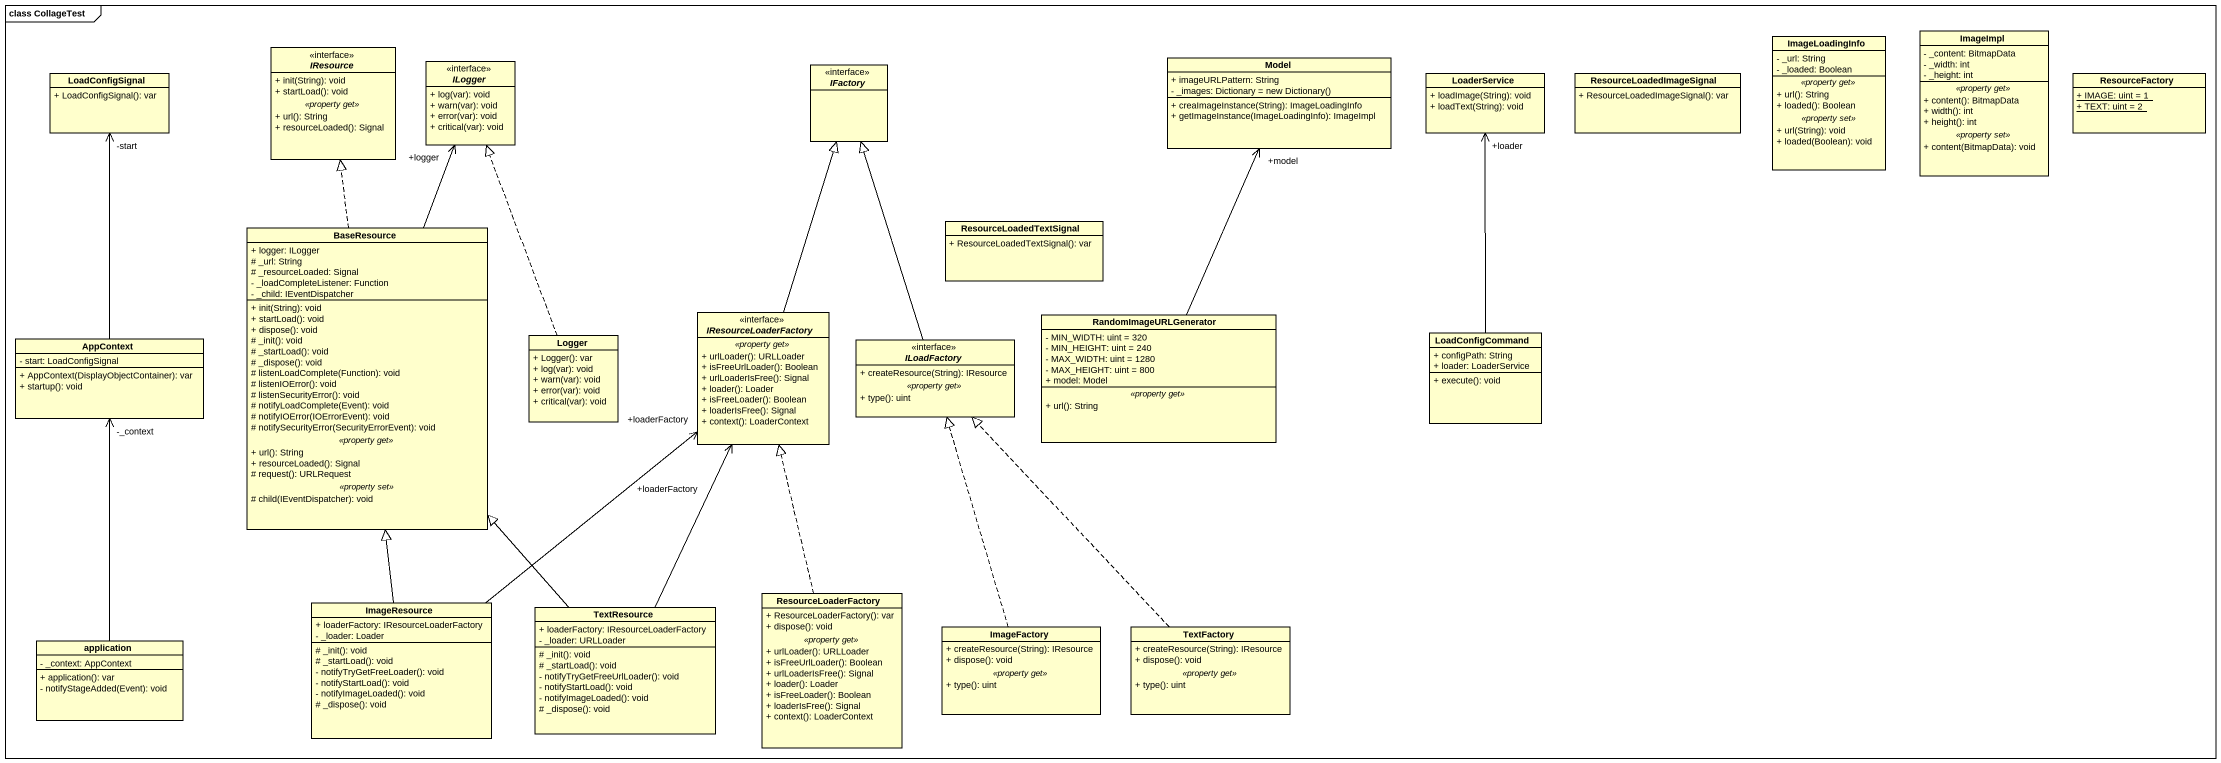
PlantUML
@startuml
mainframe class CollageTest
hide circle
hide empty members
skinparam classAttributeIconSize 0
interface IResource {
  + init(String): void
  + startLoad(): void
  .. <<property get>> ..
  + url(): String
  + resourceLoaded(): Signal
}
interface ILogger {
  + log(var): void
  + warn(var): void
  + error(var): void
  + critical(var): void
}
class Model {
  + imageURLPattern: String
  {field} - _images: Dictionary = new Dictionary()
  + creaImageInstance(String): ImageLoadingInfo
  + getImageInstance(ImageLoadingInfo): ImageImpl
}
class ImageLoadingInfo {
  - _url: String
  - _loaded: Boolean
  .. <<property get>> ..
  + url(): String
  + loaded(): Boolean
  .. <<property set>> ..
  + url(String): void
  + loaded(Boolean): void
}
class ImageImpl {
  - _content: BitmapData
  - _width: int
  - _height: int
  .. <<property get>> ..
  + content(): BitmapData
  + width(): int
  + height(): int
  .. <<property set>> ..
  + content(BitmapData): void
}
class LoadConfigSignal {
  + LoadConfigSignal(): var
}
interface IFactory
class LoaderService {
  + loadImage(String): void
  + loadText(String): void
}
class ResourceLoadedImageSignal {
  + ResourceLoadedImageSignal(): var
}
class ResourceFactory {
  {static} + IMAGE: uint = 1
  {static} + TEXT: uint = 2
}
class BaseResource {
  + logger: ILogger
  # _url: String
  # _resourceLoaded: Signal
  - _loadCompleteListener: Function
  - _child: IEventDispatcher
  --
  + init(String): void
  + startLoad(): void
  + dispose(): void
  # _init(): void
  # _startLoad(): void
  # _dispose(): void
  # listenLoadComplete(Function): void
  # listenIOError(): void
  # listenSecurityError(): void
  # notifyLoadComplete(Event): void
  # notifyIOError(IOErrorEvent): void
  # notifySecurityError(SecurityErrorEvent): void
  .. <<property get>> ..
  + url(): String
  + resourceLoaded(): Signal
  # request(): URLRequest
  .. <<property set>> ..
  # child(IEventDispatcher): void
}
class ResourceLoadedTextSignal {
  + ResourceLoadedTextSignal(): var
}
interface IResourceLoaderFactory {
  .. <<property get>> ..
  + urlLoader(): URLLoader
  + isFreeUrlLoader(): Boolean
  + urlLoaderIsFree(): Signal
  + loader(): Loader
  + isFreeLoader(): Boolean
  + loaderIsFree(): Signal
  + context(): LoaderContext
}
class RandomImageURLGenerator {
  - MIN_WIDTH: uint = 320
  - MIN_HEIGHT: uint = 240
  - MAX_WIDTH: uint = 1280
  - MAX_HEIGHT: uint = 800
  + model: Model
  .. <<property get>> ..
  + url(): String
}
class LoadConfigCommand {
  + configPath: String
  + loader: LoaderService
  + execute(): void
}
class AppContext {
  - start: LoadConfigSignal
  + AppContext(DisplayObjectContainer): var
  + startup(): void
}
class Logger {
  + Logger(): var
  + log(var): void
  + warn(var): void
  + error(var): void
  + critical(var): void
}
interface ILoadFactory {
  + createResource(String): IResource
  .. <<property get>> ..
  + type(): uint
}
class ImageResource {
  + loaderFactory: IResourceLoaderFactory
  - _loader: Loader
  # _init(): void
  # _startLoad(): void
  - notifyTryGetFreeLoader(): void
  - notifyStartLoad(): void
  - notifyImageLoaded(): void
  # _dispose(): void
}
class ResourceLoaderFactory {
  + ResourceLoaderFactory(): var
  + dispose(): void
  .. <<property get>> ..
  + urlLoader(): URLLoader
  + isFreeUrlLoader(): Boolean
  + urlLoaderIsFree(): Signal
  + loader(): Loader
  + isFreeLoader(): Boolean
  + loaderIsFree(): Signal
  + context(): LoaderContext
}
class application {
  - _context: AppContext
  + application(): var
  - notifyStageAdded(Event): void
}
class TextResource {
  + loaderFactory: IResourceLoaderFactory
  - _loader: URLLoader
  # _init(): void
  # _startLoad(): void
  - notifyTryGetFreeUrlLoader(): void
  - notifyStartLoad(): void
  - notifyImageLoaded(): void
  # _dispose(): void
}
class ImageFactory {
  + createResource(String): IResource
  + dispose(): void
  .. <<property get>> ..
  + type(): uint
}
class TextFactory {
  + createResource(String): IResource
  + dispose(): void
  .. <<property get>> ..
  + type(): uint
}
BaseResource .up.|> IResource
BaseResource -up-> "+logger" ILogger
IResourceLoaderFactory -up-|> IFactory
RandomImageURLGenerator -up-> "+model" Model
LoadConfigCommand -up-> "+loader" LoaderService
AppContext -up-> "-start" LoadConfigSignal
Logger .up.|> ILogger
ILoadFactory -up-|> IFactory
ImageResource -up-|> BaseResource
ImageResource -up-> "+loaderFactory" IResourceLoaderFactory
ResourceLoaderFactory .up.|> IResourceLoaderFactory
application -up-> "-_context" AppContext
TextResource -up-|> BaseResource
TextResource -up-> "+loaderFactory" IResourceLoaderFactory
ImageFactory .up.|> ILoadFactory
TextFactory .up.|> ILoadFactory
@enduml
